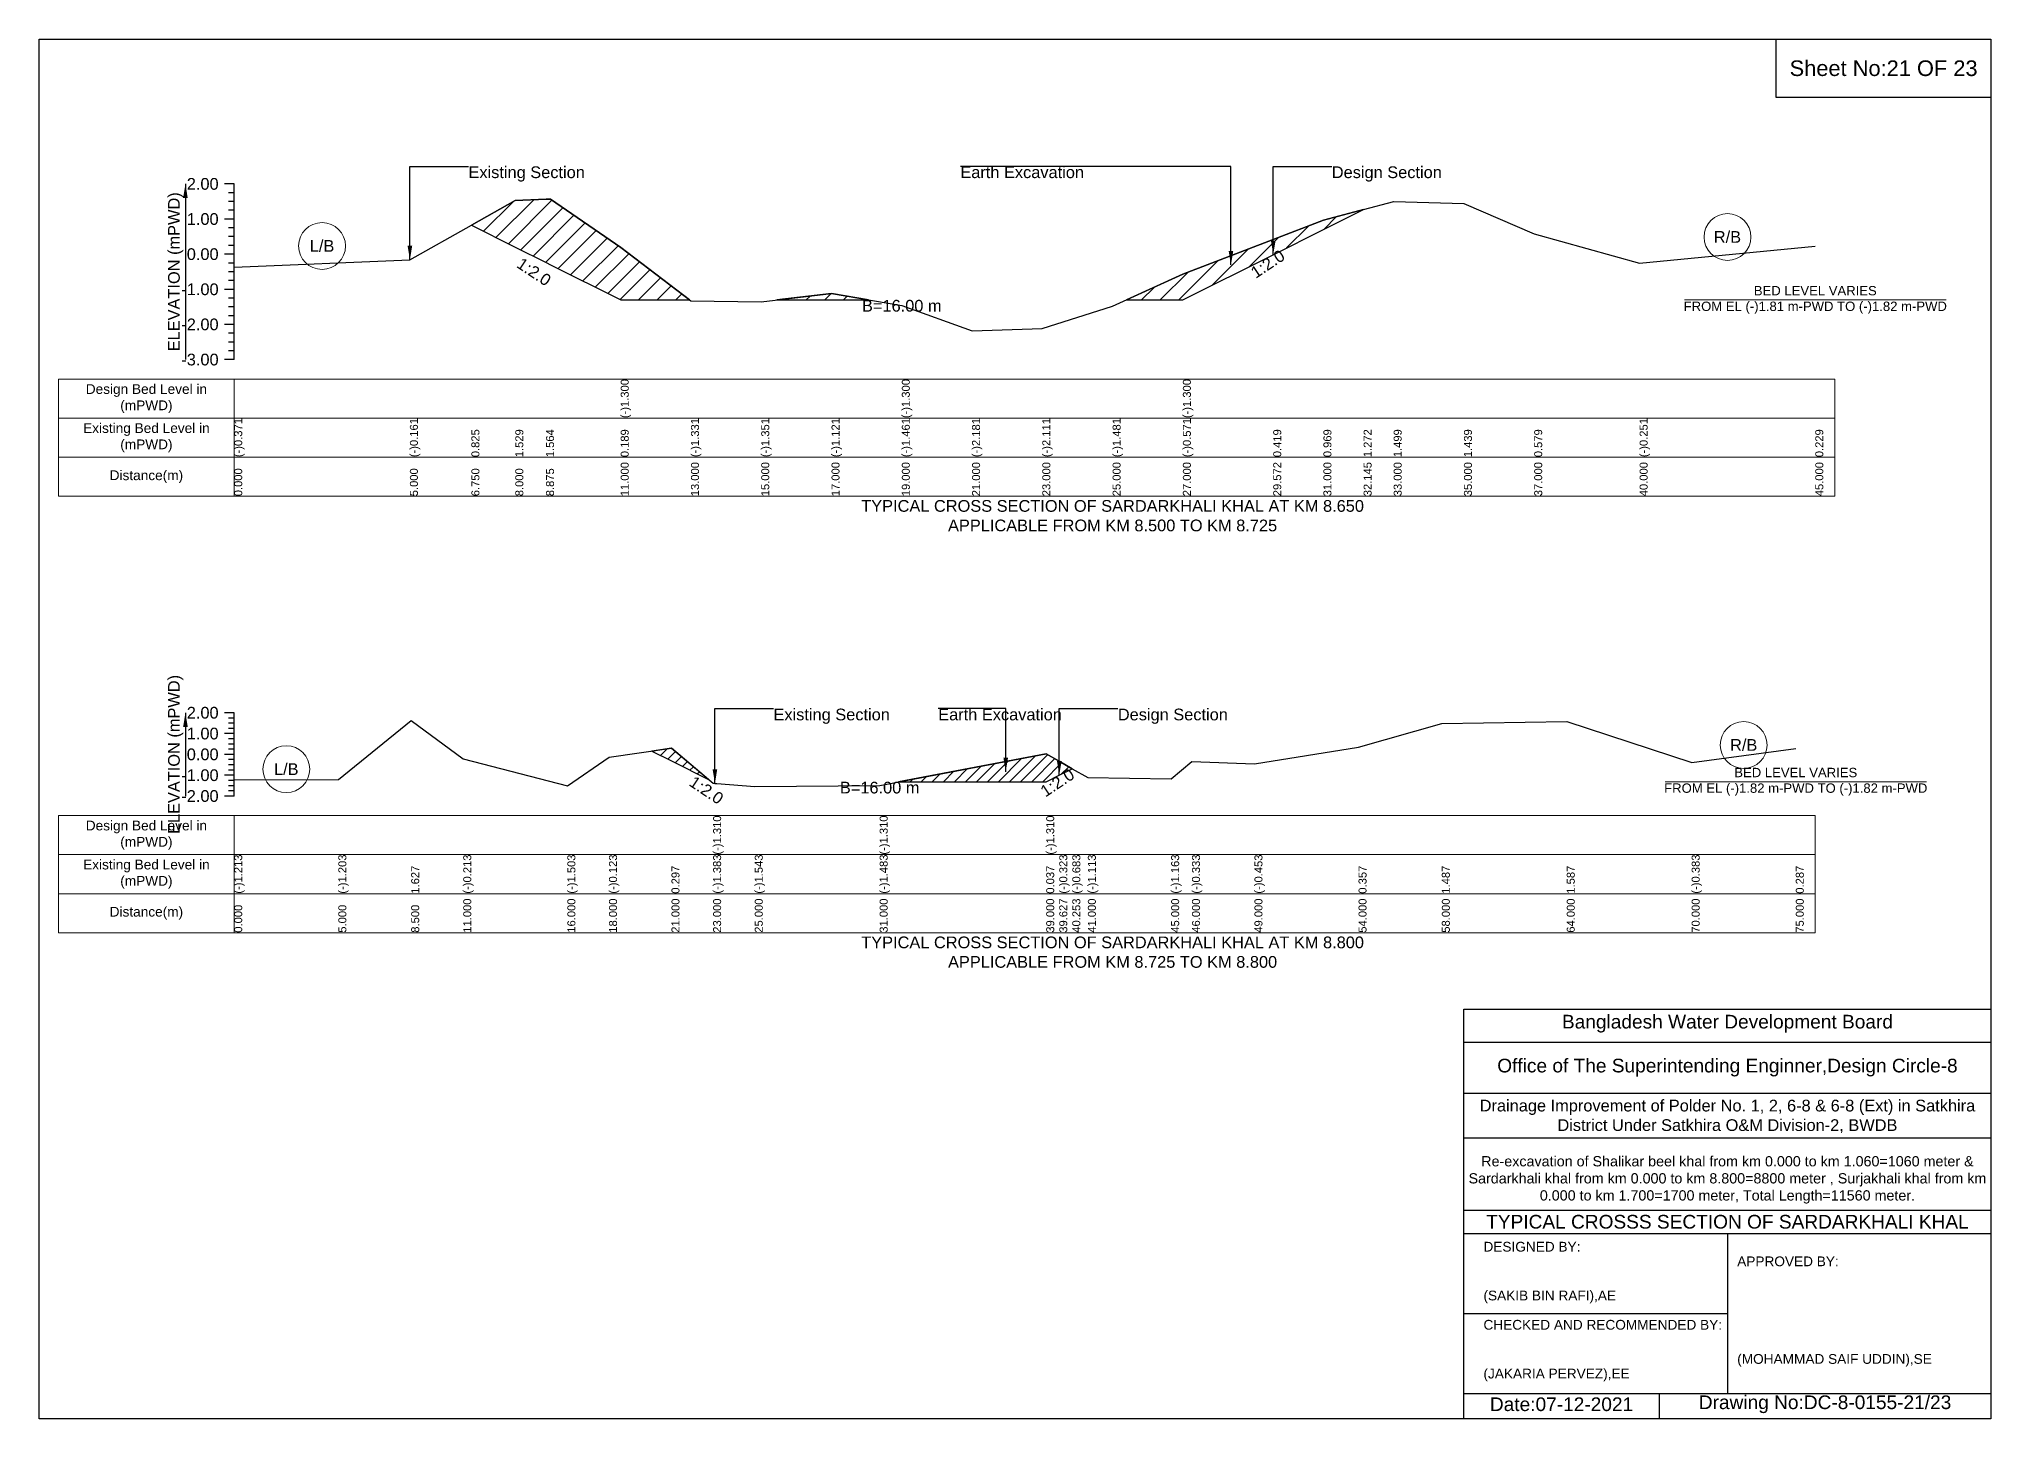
# Model space of a CAD drawing. Header units: inches. Extents: x 93000 to 506000, y -4242 to 0.
# Drawn here: x 300000 to 306000, y -4242 to 0 of the extents above; entities that cross this region are included whole.
import ezdxf

# ---------------------------------------------------------------- set-up
doc = ezdxf.new("R2010")
doc.units = ezdxf.units.IN
doc.header["$LTSCALE"] = 7
doc.header["$MEASUREMENT"] = 0
for name, color, linetype, lineweight in [('Cross section Data Border', 7, 'Continuous', 9), ('Cross Section Labels', 7, 'Continuous', 9), ('Existing_Bed_Level for Xsection', 7, 'Continuous', 25)]:
    doc.layers.add(name, color=color, linetype=linetype, lineweight=lineweight)
doc.styles.get("Standard").update_dxf_attribs({"font": 'arial.ttf'})
doc.dimstyles.get("Standard").update_dxf_attribs({"dimtxt": 0.18, "dimasz": 0.18, "dimexe": 0.18, "dimexo": 0.0625, "dimgap": 0.09, "dimtad": 0, "dimtih": 1, "dimtoh": 1, "dimdec": 4, "dimzin": 0, "dimdsep": 46, "dimtxsty": 'Standard', "dimcen": 0.09, "dimadec": 0, "dimazin": 0, "dimtfac": 1, "dimtdec": 4, "dimtofl": 0, "dimtmove": 0, "dimatfit": 3, "dimfxl": 1, "dimtolj": 1, "dimtzin": 0, "dimarcsym": 0})

msp = doc.modelspace()

# ---------------------------------------------------------------- hatches: boundary and pattern name
at = {"layer": 'Existing_Bed_Level for Xsection'}
h = msp.add_hatch(dxfattribs=at)
h.set_pattern_fill('ANSI31', color=256, scale=324, style=0)
h.paths.add_polyline_path([(301329, -572.4), (301464, -639.9), (301558.5, -687.1), (301572, -693.9), (301788, -801.9), (301999.6, -801.9), (301788, -641), (301572, -492), (301558.5, -492.5), (301464, -496.3)])
h = msp.add_hatch(dxfattribs=at)
h.set_pattern_fill('ANSI31', color=256, scale=324, style=0)
h.paths.add_polyline_path([(303343, -801.9), (303516, -801.9), (303793.8, -662.9), (303948, -585.9), (304071.6, -524), (303948, -556.8), (303793.8, -616.2), (303516, -723.1)])
h = msp.add_hatch(dxfattribs=at)
h.set_pattern_fill('ANSI31', color=256, scale=324, style=0)
h.paths.add_polyline_path([(302267.9, -801.9), (302436, -801.9), (302549.7, -801.9), (302436, -782.5)])
h = msp.add_hatch(dxfattribs=at)
h.set_pattern_fill('ANSI31', color=256, scale=192, style=0)
h.paths.add_polyline_path([(301883.3, -2188.7), (301944, -2219.1), (302058.3, -2276.2), (301944, -2180.2)])
h = msp.add_hatch(dxfattribs=at)
h.set_pattern_fill('ANSI31', color=256, scale=192, style=0)
h.paths.add_polyline_path([(302642.3, -2283.1), (303096, -2283.1), (303136.1, -2263), (303176.2, -2243), (303136.1, -2219.9), (303096, -2196.9)])

# ---------------------------------------------------------------- linework, layer by layer
for points in [[(300000, 0), (306000, 0), (306000, -4242), (300000, -4242)], [(305340, 0), (306000, 0), (306000, -180), (305340, -180)]]:
    msp.add_lwpolyline(points, close=True)
for points in [[(304380, -4242), (304380, -2982), (306000, -2982)], [(304380, -3084), (306000, -3084)], [(304380, -3240), (306000, -3240)], [(304380, -3378), (306000, -3378)], [(304380, -3600), (306000, -3600)], [(304380, -3672), (306000, -3672)], [(305190, -3672), (305190, -4164)], [(304380, -3918), (305190, -3918)], [(304380, -4164), (306000, -4164)], [(304980, -4164), (304980, -4242)]]:
    msp.add_lwpolyline(points)
at = {"layer": 'Cross section Data Border'}
for points in [[(300060, -1045.5), (305520, -1045.5), (305520, -1405.5), (300060, -1405.5)], [(300060, -2387.2), (305460, -2387.2), (305460, -2747.2), (300060, -2747.2)]]:
    msp.add_lwpolyline(points, close=True, dxfattribs=at)
for points in [[(300600, -1045.5), (300600, -1405.5)], [(300060, -1165.5), (305520, -1165.5)], [(300060, -1285.5), (305520, -1285.5)], [(300600, -2387.2), (300600, -2747.2)], [(300060, -2507.2), (305460, -2507.2)], [(300060, -2627.2), (305460, -2627.2)]]:
    msp.add_lwpolyline(points, dxfattribs=at)
at = {"layer": 'Cross Section Labels'}
for points in [[(305058.1, -801.9), (305861.9, -801.9)], [(304998.1, -2283.1), (305801.9, -2283.1)]]:
    msp.add_lwpolyline(points, dxfattribs=at)
for centre in [(305190, -608.6), (300870, -636.2), (305240, -2170.3), (300760, -2244.6)]:
    msp.add_circle(centre, 72, dxfattribs=at)
at = {"layer": 'Existing_Bed_Level for Xsection'}
for points in [[(300600, -445.5), (300570, -445.5)], [(300600, -472.5), (300582, -472.5)], [(300600, -985.5), (300600, -877.5), (300600, -769.5), (300600, -661.5), (300600, -553.5), (300600, -445.5)], [(300600, -499.5), (300582, -499.5)], [(300600, -526.5), (300582, -526.5)], [(300600, -701.5), (301140, -678.8), (301329, -572.4), (301464, -496.3), (301558.5, -492.5), (301572, -492), (301788, -641), (301788, -641), (302004, -805.2), (302220, -807.4), (302436, -782.5), (302652, -819.2), (302652, -819.2), (302868, -897), (303084, -889.4), (303300, -821.4), (303516, -723.1), (303516, -723.1), (303793.8, -616.2), (303948, -556.8), (304071.6, -524), (304164, -499.6), (304380, -506), (304596, -598.9), (304920, -688.6), (305460, -636.7)], [(300600, -553.5), (300570, -553.5)], [(300600, -580.5), (300582, -580.5)], [(300600, -607.5), (300582, -607.5)], [(300600, -634.5), (300582, -634.5)], [(300600, -661.5), (300570, -661.5)], [(300600, -688.5), (300582, -688.5)], [(300600, -715.5), (300582, -715.5)], [(300600, -769.5), (300570, -769.5)], [(300600, -742.5), (300582, -742.5)], [(300600, -796.5), (300582, -796.5)], [(300600, -823.5), (300582, -823.5)], [(300600, -877.5), (300570, -877.5)], [(300600, -850.5), (300582, -850.5)], [(300600, -904.5), (300582, -904.5)], [(300600, -931.5), (300582, -931.5)], [(300600, -958.5), (300582, -958.5)], [(300600, -985.5), (300570, -985.5)], [(300600, -2071.2), (300570, -2071.2)], [(300600, -2087.2), (300582, -2087.2)], [(300600, -2327.2), (300600, -2263.2), (300600, -2199.2), (300600, -2135.2), (300600, -2071.2)], [(300600, -2276.9), (300920, -2276.2), (301144, -2095.1), (301304, -2212.9), (301624, -2295.4), (301752, -2207.1), (301944, -2180.2), (302072, -2287.8), (302072, -2287.8), (302077.6, -2288.2), (302083.1, -2288.6), (302200, -2298), (302584, -2294.2), (302584, -2294.2), (303096, -2196.9), (303096, -2196.9), (303136.1, -2219.9), (303176.2, -2243), (303224, -2270.5), (303480, -2273.7), (303544, -2220.6), (303736, -2228.2), (304056, -2176.4), (304312, -2104.1), (304696, -2097.7), (305080, -2223.8), (305400, -2180.9)], [(300600, -2135.2), (300570, -2135.2)], [(300600, -2103.2), (300582, -2103.2)], [(300600, -2119.2), (300582, -2119.2)], [(300600, -2151.2), (300582, -2151.2)], [(300600, -2199.2), (300570, -2199.2)], [(300600, -2167.2), (300582, -2167.2)], [(300600, -2183.2), (300582, -2183.2)], [(300600, -2215.2), (300582, -2215.2)], [(300600, -2263.2), (300570, -2263.2)], [(300600, -2231.2), (300582, -2231.2)], [(300600, -2247.2), (300582, -2247.2)], [(300600, -2279.2), (300582, -2279.2)], [(300600, -2327.2), (300570, -2327.2)], [(300600, -2295.2), (300582, -2295.2)], [(300600, -2311.2), (300582, -2311.2)]]:
    msp.add_lwpolyline(points, dxfattribs=at)
for points in [[(301329, -572.4), (301329, -572.4), (301464, -639.9), (301558.5, -687.1), (301572, -693.9), (301788, -801.9), (301788, -801.9), (301999.6, -801.9), (301788, -641), (301788, -641), (301572, -492), (301558.5, -492.5), (301464, -496.3), (301329, -572.4)], [(303343, -801.9), (303516, -801.9), (303516, -801.9), (303793.8, -662.9), (303948, -585.9), (304071.6, -524), (303948, -556.8), (303793.8, -616.2), (303516, -723.1), (303516, -723.1)], [(302267.9, -801.9), (302436, -801.9), (302549.7, -801.9), (302436, -782.5)], [(301883.3, -2188.7), (301944, -2219.1), (302058.3, -2276.2), (301944, -2180.2)], [(302642.3, -2283.1), (303096, -2283.1), (303096, -2283.1), (303136.1, -2263), (303176.2, -2243), (303176.2, -2243), (303176.2, -2243), (303136.1, -2219.9), (303096, -2196.9), (303096, -2196.9)]]:
    msp.add_lwpolyline(points, close=True, dxfattribs=at)

# ---------------------------------------------------------------- texts
at = {"attachment_point": 5}
for s, insert, char_height in [('Sheet No:21 OF 23', (305670, -90), 48), ('Bangladesh Water Development Board', (305190, -3027), 42), ('Office of The Superintending Enginner,Design Circle-8', (305190, -3162), 42)]:
    msp.add_mtext(s, dxfattribs=dict(at, insert=insert, char_height=char_height))
for s, insert, char_height, width, attachment_point in [('Drainage Improvement of Polder No. 1, 2, 6-8 & 6-8 (Ext) in Satkhira District Under Satkhira O&M Division-2, BWDB', (305190, -3312), 36, 1680, 5), ('Re-excavation of Shalikar beel khal from km 0.000 to km 1.060=1060 meter & Sardarkhali khal from km 0.000 to km 8.800=8800 meter , Surjakhali khal from km 0.000 to km 1.700=1700 meter, Total Length=11560 meter.', (305190, -3507), 31.4683, 1620, 5), ('TYPICAL CROSSS SECTION OF SARDARKHALI KHAL', (305190, -3636), 42, 1680, 5), ('DESIGNED BY:^J^J^J(SAKIB BIN RAFI),AE', (304440, -3792), 30, 840, 4), ('APPROVED BY:^J^J^J^J^J^J(MOHAMMAD SAIF UDDIN),SE', (305220, -3912), 30, 840, 4), ('CHECKED AND RECOMMENDED BY:^J^J^J(JAKARIA PERVEZ),EE', (304440, -4032), 30, 840, 4), ('Date:07-12-2021', (304680, -4197), 42, 840, 5), ('Drawing No:DC-8-0155-21/23', (305490, -4197), 42, 1320, 5)]:
    msp.add_mtext(s, dxfattribs=dict(insert=insert, char_height=char_height, width=width, attachment_point=attachment_point))
at = {"layer": 'Cross section Data Border', "char_height": 30, "width": 480, "attachment_point": 5}
for s, insert in [('Design Bed Level in (mPWD)', (300330, -1105.5)), ('Existing Bed Level in (mPWD)', (300330, -1225.5)), ('Distance(m)', (300330, -1345.5)), ('Design Bed Level in (mPWD)', (300330, -2447.2)), ('Existing Bed Level in (mPWD)', (300330, -2567.2)), ('Distance(m)', (300330, -2687.2))]:
    msp.add_mtext(s, dxfattribs=dict(at, insert=insert))
at = {"layer": 'Cross Section Labels'}
for s, insert, char_height, attachment_point in [('Existing Section', (301320, -391.5), 36, 1), ('Earth Excavation', (302832, -391.5), 36, 1), ('Design Section', (303973.8, -391.5), 36, 1), ('R/B', (305190, -608.6), 36, 5), ('L/B', (300870, -636.2), 36, 5), ('BED LEVEL VARIES ^JFROM EL (-)1.81 m-PWD TO (-)1.82 m-PWD', (305460, -801.9), 28.8, 5), ('B=16.00 m', (302652, -801.9), 36, 2), ('TYPICAL CROSS SECTION OF SARDARKHALI KHAL AT KM 8.650^JAPPLICABLE FROM KM 8.500 TO KM 8.725', (303300, -1465.5), 36, 5), ('Existing Section', (302257.6, -2058.4), 36, 1), ('Earth Excavation', (302764, -2058.4), 36, 1), ('Design Section', (303316.1, -2058.4), 36, 1), ('R/B', (305240, -2170.3), 36, 5), ('L/B', (300760, -2244.6), 36, 5), ('BED LEVEL VARIES ^JFROM EL (-)1.82 m-PWD TO (-)1.82 m-PWD', (305400, -2283.1), 28.8, 5), ('B=16.00 m', (302584, -2283.1), 36, 2), ('TYPICAL CROSS SECTION OF SARDARKHALI KHAL AT KM 8.800^JAPPLICABLE FROM KM 8.725 TO KM 8.800', (303300, -2807.2), 36, 5)]:
    msp.add_mtext(s, dxfattribs=dict(at, insert=insert, char_height=char_height, attachment_point=attachment_point))
at = {"layer": 'Cross Section Labels', "char_height": 36, "attachment_point": 2}
for insert, rotation in [((303766.8, -676.4), 33.69007), ((301531.5, -700.6), 326.30993), ((302061.6, -2293.9), 326.30993), ((303120.1, -2271), 33.69007)]:
    msp.add_mtext('1:2.0', dxfattribs=dict(at, insert=insert, rotation=rotation))
at = {"layer": 'Existing_Bed_Level for Xsection', "rotation": 90}
for s, insert, char_height, attachment_point in [('ELEVATION (mPWD)', (300420, -715.5), 36, 5), ('(-)1.300', (301788, -1165.5), 24.6, 1), ('(-)1.300', (302652, -1165.5), 24.6, 1), ('(-)1.300', (303516, -1165.5), 24.6, 1), ('(-)0.371', (300600, -1285.5), 24.6, 1), ('(-)0.161', (301140, -1285.5), 24.6, 1), ('(-)1.331', (302004, -1285.5), 24.6, 1), ('(-)1.351', (302220, -1285.5), 24.6, 1), ('(-)1.121', (302436, -1285.5), 24.6, 1), ('(-)1.461', (302652, -1285.5), 24.6, 1), ('(-)2.181', (302868, -1285.5), 24.6, 1), ('(-)2.111', (303084, -1285.5), 24.6, 1), ('(-)1.481', (303300, -1285.5), 24.6, 1), ('(-)0.571', (303516, -1285.5), 24.6, 1), ('(-)0.251', (304920, -1285.5), 24.6, 1), ('0.825', (301329, -1285.5), 24.6, 1), ('1.529', (301464, -1285.5), 24.6, 1), ('1.564', (301558.5, -1285.5), 24.6, 1), ('0.189', (301788, -1285.5), 24.6, 1), ('0.419', (303793.8, -1285.5), 24.6, 1), ('0.969', (303948, -1285.5), 24.6, 1), ('1.272', (304071.6, -1285.5), 24.6, 1), ('1.499', (304164, -1285.5), 24.6, 1), ('1.439', (304380, -1285.5), 24.6, 1), ('0.579', (304596, -1285.5), 24.6, 1), ('0.229', (305460, -1285.5), 24.6, 1), ('11.000', (301788, -1405.5), 24.6, 1), ('13.000', (302004, -1405.5), 24.6, 1), ('15.000', (302220, -1405.5), 24.6, 1), ('17.000', (302436, -1405.5), 24.6, 1), ('19.000', (302652, -1405.5), 24.6, 1), ('21.000', (302868, -1405.5), 24.6, 1), ('23.000', (303084, -1405.5), 24.6, 1), ('25.000', (303300, -1405.5), 24.6, 1), ('27.000', (303516, -1405.5), 24.6, 1), ('29.572', (303793.8, -1405.5), 24.6, 1), ('31.000', (303948, -1405.5), 24.6, 1), ('32.145', (304071.6, -1405.5), 24.6, 1), ('33.000', (304164, -1405.5), 24.6, 1), ('35.000', (304380, -1405.5), 24.6, 1), ('37.000', (304596, -1405.5), 24.6, 1), ('40.000', (304920, -1405.5), 24.6, 1), ('45.000', (305460, -1405.5), 24.6, 1), ('0.000', (300600, -1405.5), 24.6, 1), ('5.000', (301140, -1405.5), 24.6, 1), ('6.750', (301329, -1405.5), 24.6, 1), ('8.000', (301464, -1405.5), 24.6, 1), ('8.875', (301558.5, -1405.5), 24.6, 1), ('ELEVATION (mPWD)', (300420, -2199.2), 36, 5), ('(-)1.310', (302072, -2507.2), 24.6, 1), ('(-)1.310', (302584, -2507.2), 24.6, 1), ('(-)1.310', (303096, -2507.2), 24.6, 1), ('(-)1.213', (300600, -2627.2), 24.6, 1), ('(-)1.203', (300920, -2627.2), 24.6, 1), ('(-)0.213', (301304, -2627.2), 24.6, 1), ('(-)1.503', (301624, -2627.2), 24.6, 1), ('(-)0.123', (301752, -2627.2), 24.6, 1), ('(-)1.383', (302072, -2627.2), 24.6, 1), ('(-)1.543', (302200, -2627.2), 24.6, 1), ('(-)1.483', (302584, -2627.2), 24.6, 1), ('(-)0.323', (303136.1, -2627.2), 24.6, 1), ('(-)0.683', (303176.2, -2627.2), 24.6, 1), ('(-)1.113', (303224, -2627.2), 24.6, 1), ('(-)1.163', (303480, -2627.2), 24.6, 1), ('(-)0.333', (303544, -2627.2), 24.6, 1), ('(-)0.453', (303736, -2627.2), 24.6, 1), ('(-)0.383', (305080, -2627.2), 24.6, 1), ('1.627', (301144, -2627.2), 24.6, 1), ('0.297', (301944, -2627.2), 24.6, 1), ('0.037', (303096, -2627.2), 24.6, 1), ('0.357', (304056, -2627.2), 24.6, 1), ('1.487', (304312, -2627.2), 24.6, 1), ('1.587', (304696, -2627.2), 24.6, 1), ('0.287', (305400, -2627.2), 24.6, 1), ('0.000', (300600, -2747.2), 24.6, 1), ('5.000', (300920, -2747.2), 24.6, 1), ('8.500', (301144, -2747.2), 24.6, 1), ('11.000', (301304, -2747.2), 24.6, 1), ('16.000', (301624, -2747.2), 24.6, 1), ('18.000', (301752, -2747.2), 24.6, 1), ('21.000', (301944, -2747.2), 24.6, 1), ('23.000', (302072, -2747.2), 24.6, 1), ('25.000', (302200, -2747.2), 24.6, 1), ('31.000', (302584, -2747.2), 24.6, 1), ('39.000', (303096, -2747.2), 24.6, 1), ('39.627', (303136.1, -2747.2), 24.6, 1), ('40.253', (303176.2, -2747.2), 24.6, 1), ('41.000', (303224, -2747.2), 24.6, 1), ('45.000', (303480, -2747.2), 24.6, 1), ('46.000', (303544, -2747.2), 24.6, 1), ('49.000', (303736, -2747.2), 24.6, 1), ('54.000', (304056, -2747.2), 24.6, 1), ('58.000', (304312, -2747.2), 24.6, 1), ('64.000', (304696, -2747.2), 24.6, 1), ('70.000', (305080, -2747.2), 24.6, 1), ('75.000', (305400, -2747.2), 24.6, 1)]:
    msp.add_mtext(s, dxfattribs=dict(at, insert=insert, char_height=char_height, attachment_point=attachment_point))
at = {"layer": 'Existing_Bed_Level for Xsection', "char_height": 36, "attachment_point": 6}
for s, insert in [('2.00', (300552, -445.5)), ('1.00', (300552, -553.5)), ('0.00', (300552, -661.5)), ('-1.00', (300552, -769.5)), ('-2.00', (300552, -877.5)), ('-3.00', (300552, -985.5)), ('2.00', (300552, -2071.2)), ('1.00', (300552, -2135.2)), ('0.00', (300552, -2199.2)), ('-1.00', (300552, -2263.2)), ('-2.00', (300552, -2327.2))]:
    msp.add_mtext(s, dxfattribs=dict(at, insert=insert))

# ---------------------------------------------------------------- leaders
at = {"layer": 'Cross Section Labels', "annotation_type": 0, "has_hookline": 1}
for points, hookline_direction, text_width in [([(301140, -678.8), (301140, -391.5), (301319.9, -391.5)], 0, 350.4), ([(303663.8, -694.6), (303663.8, -391.5), (302832.1, -391.5)], 1, 372.7), ([(303793.8, -662.9), (303793.8, -391.5), (303973.7, -391.5)], 0, 330.9), ([(302077.6, -2288.2), (302077.6, -2058.4), (302257.5, -2058.4)], 0, 350.4), ([(302971.5, -2252.3), (302971.5, -2058.4), (302764.1, -2058.4)], 1, 372.7), ([(303136.1, -2263), (303136.1, -2058.4), (303316, -2058.4)], 0, 330.9)]:
    msp.add_leader(points, dimstyle='Standard', override={"dimasz": 43.2}, dxfattribs=dict(at, hookline_direction=hookline_direction, text_width=text_width))
at = {"layer": 'Existing_Bed_Level for Xsection'}
for points in [[(300450, -445.5), (300450, -985.5)], [(300450, -2071.2), (300450, -2327.2)]]:
    msp.add_leader(points, dimstyle='Standard', override={"dimasz": 43.2}, dxfattribs=at)

doc.saveas('drawing.dxf')
